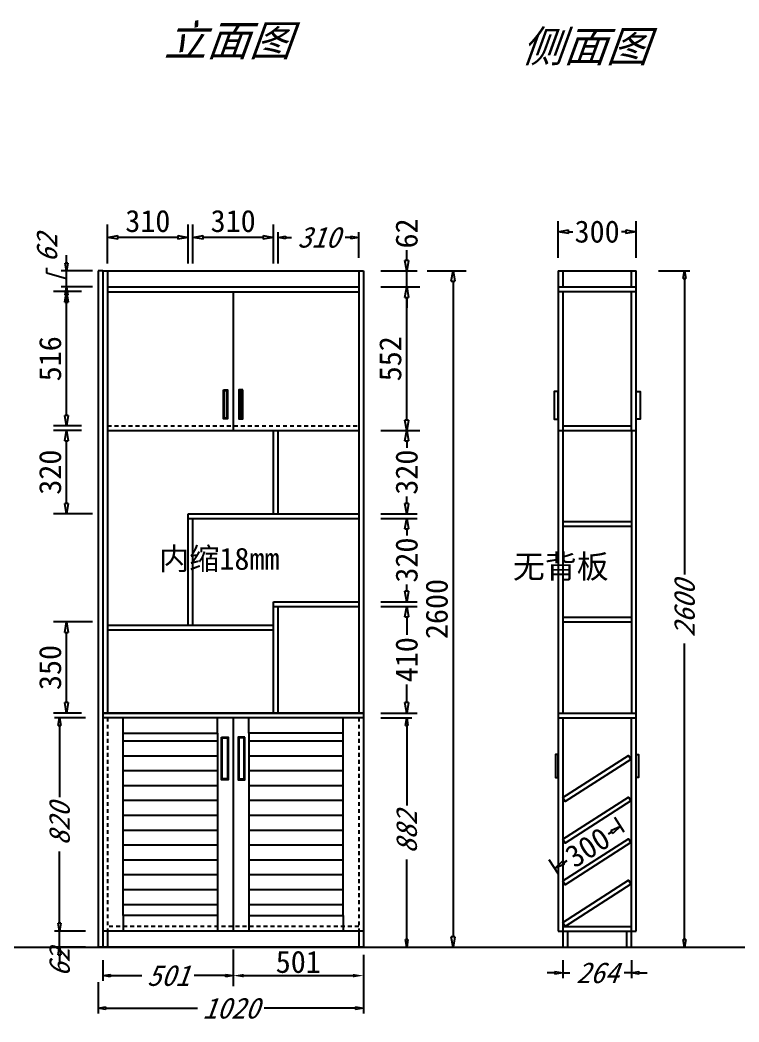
# Model space of a CAD drawing. Header units: millimetres. Extents: x 366509 to 398313, y -1245498 to -1202747.
# Drawn here: x 376097 to 378862, y -1225288 to -1221437 of the extents above; entities that cross this region are included whole.
import ezdxf

# ---------------------------------------------------------------- set-up
doc = ezdxf.new("R2010")
doc.units = ezdxf.units.MM
doc.header["$LTSCALE"] = 20
doc.linetypes.add('JIS_02_0.7', pattern=[1.35, 0.75, -0.6])
doc.layers.get('Defpoints').update_dxf_attribs({"color": 250})
doc.styles.get("Standard").update_dxf_attribs({"font": 'SimSun.ttf', "height": 85})
doc.styles.add('text', font='SimSun.ttf', dxfattribs={"height": 85})
doc.styles.add('汉字', font='SimSun.ttf', dxfattribs={"oblique": 20, "height": 80})
doc.dimstyles.new('200', dxfattribs={"dimtxt": 90, "dimasz": 40, "dimexe": 50, "dimexo": 100, "dimgap": 20, "dimtad": 1, "dimdec": 0, "dimtxsty": 'Standard', "dimblk": 'CLOSEDBLANK', "dimcen": 100, "dimdle": 50, "dimclrd": 256, "dimclre": 256, "dimclrt": 256, "dimadec": 0, "dimazin": 0, "dimtfac": 1, "dimtdec": 0, "dimtmove": 2, "dimatfit": 3, "dimldrblk": 'CLOSEDBLANK', "dimfxl": 100, "dimfxlon": 1, "dimlwd": 25, "dimlwe": 25, "dimarcsym": 0})
doc.dimstyles.new('ISO-25', dxfattribs={"dimtxt": 2.5, "dimasz": 2.5, "dimexe": 1.25, "dimexo": 0.625, "dimtad": 1, "dimtxsty": 'Standard', "dimcen": 2.5, "dimadec": 0, "dimazin": 0, "dimtfac": 1, "dimtmove": 0, "dimatfit": 3, "dimfxl": 1, "dimarcsym": 0})
doc.dimstyles.get("Standard").update_dxf_attribs({"dimtxt": 0.18, "dimasz": 0.18, "dimexe": 0.18, "dimexo": 0.0625, "dimgap": 0.09, "dimtad": 0, "dimtih": 1, "dimtoh": 1, "dimdec": 4, "dimzin": 0, "dimdsep": 46, "dimtxsty": 'Standard', "dimcen": 0.09, "dimadec": 0, "dimazin": 0, "dimtfac": 1, "dimtdec": 4, "dimtofl": 0, "dimtmove": 0, "dimatfit": 3, "dimfxl": 1, "dimtolj": 1, "dimtzin": 0, "dimarcsym": 0})
doc.dimstyles.new('周文晶', dxfattribs={"dimtxt": 70, "dimasz": 40, "dimexe": 40, "dimexo": 30, "dimgap": 10, "dimtad": 0, "dimdec": 0, "dimtxsty": 'Standard', "dimblk": 'CLOSEDBLANK', "dimcen": 200, "dimclrd": 256, "dimclre": 256, "dimadec": 0, "dimazin": 0, "dimtfac": 1, "dimtdec": 0, "dimtmove": 0, "dimatfit": 3, "dimldrblk": 'CLOSEDBLANK', "dimfxl": 100, "dimfxlon": 1, "dimarcsym": 0})

# ---------------------------------------------------------------- blocks, each defined once
blk = doc.blocks.new('_ClosedBlank')
at = {"color": 0, "linetype": 'ByBlock', "lineweight": -2}
for p, q in [((-1, 0.167), (0, 0)), ((-1, 0.167), (-1, -0.167)), ((0, 0), (-1, -0.167))]:
    blk.add_line(p, q, dxfattribs=at)
blk = doc.blocks.new('*D884')
at = {"lineweight": 25, "transparency": 16777216}
for p, q in [((376249.2, -1224908.8), (376249.2, -1224878.8)), ((376349.2, -1224938.8), (376229.2, -1224938.8)), ((376249.2, -1225000.8), (376249.2, -1224938.8)), ((376349.2, -1225000.8), (376229.2, -1225000.8)), ((376249.2, -1225030.8), (376249.2, -1225060.8))]:
    blk.add_line(p, q, dxfattribs=at)
at = {"layer": 'Defpoints', "color": 0, "transparency": 16777216}
for p in [(376249.2, -1224938.8), (376433.6, -1224938.8), (376415.6, -1225000.8)]:
    blk.add_point(p, dxfattribs=at)
at = {"lineweight": 25, "transparency": 16777216, "xscale": 30, "yscale": 30, "zscale": 30}
for p, rotation in [((376249.2, -1224938.8), 270), ((376249.2, -1225000.8), 90)]:
    blk.add_blockref('_ClosedBlank', p, dxfattribs=dict(at, rotation=rotation))
at = {"lineweight": -3, "transparency": 16777216, "insert": (376249.2, -1225060.8), "char_height": 80, "attachment_point": 5, "rotation": 90, "style": '汉字'}
blk.add_mtext('62', dxfattribs=at)
blk = doc.blocks.new('*D885')
at = {"lineweight": 25, "transparency": 16777216}
for p, q in [((376349.2, -1224118.8), (376229.2, -1224118.8)), ((376249.2, -1224148.8), (376249.2, -1224424.7)), ((376249.2, -1224908.8), (376249.2, -1224633)), ((376349.2, -1224938.8), (376229.2, -1224938.8))]:
    blk.add_line(p, q, dxfattribs=at)
at = {"layer": 'Defpoints', "color": 0, "transparency": 16777216}
for p in [(376249.2, -1224118.8), (376433.6, -1224118.8), (376433.6, -1224938.8)]:
    blk.add_point(p, dxfattribs=at)
at = {"lineweight": 25, "transparency": 16777216, "xscale": 30, "yscale": 30, "zscale": 30}
for p, rotation in [((376249.2, -1224118.8), 90), ((376249.2, -1224938.8), 270)]:
    blk.add_blockref('_ClosedBlank', p, dxfattribs=dict(at, rotation=rotation))
at = {"lineweight": -3, "transparency": 16777216, "insert": (376249.2, -1224528.8), "char_height": 80, "attachment_point": 5, "rotation": 90, "style": '汉字'}
blk.add_mtext('820', dxfattribs=at)
blk = doc.blocks.new('*D917')
at = {"lineweight": 25, "transparency": 16777216}
for p, q in [((377089.6, -1222372.3), (377089.6, -1222252.3)), ((377399.6, -1222350.9), (377399.6, -1222252.3)), ((377119.6, -1222272.3), (377141.3, -1222272.3)), ((377369.6, -1222272.3), (377347.9, -1222272.3))]:
    blk.add_line(p, q, dxfattribs=at)
at = {"layer": 'Defpoints', "color": 0, "transparency": 16777216}
for p in [(377399.6, -1222272.3), (377399.6, -1222400.9), (377089.6, -1223014.8)]:
    blk.add_point(p, dxfattribs=at)
at = {"lineweight": 25, "transparency": 16777216, "xscale": 30, "yscale": 30, "zscale": 30, "rotation": 180}
blk.add_blockref('_ClosedBlank', (377089.6, -1222272.3), dxfattribs=at)
at = {"lineweight": 25, "transparency": 16777216, "xscale": 30, "yscale": 30, "zscale": 30}
blk.add_blockref('_ClosedBlank', (377399.6, -1222272.3), dxfattribs=at)
at = {"lineweight": -3, "transparency": 16777216, "insert": (377244.6, -1222272.3), "char_height": 80, "attachment_point": 5, "style": '汉字'}
blk.add_mtext('310', dxfattribs=at)
blk = doc.blocks.new('*D886')
at = {"lineweight": 25, "transparency": 16777216}
for p, q in [((376397.6, -1225135.9), (376397.6, -1225255.9)), ((377417.6, -1225135.9), (377417.6, -1225255.9)), ((376427.6, -1225235.9), (376779, -1225235.9)), ((377387.6, -1225235.9), (377036.2, -1225235.9))]:
    blk.add_line(p, q, dxfattribs=at)
at = {"layer": 'Defpoints', "color": 0, "transparency": 16777216}
for p in [(376397.6, -1225000.8), (377417.6, -1225000.8), (377417.6, -1225235.9)]:
    blk.add_point(p, dxfattribs=at)
at = {"lineweight": 25, "transparency": 16777216, "xscale": 30, "yscale": 30, "zscale": 30, "rotation": 180}
blk.add_blockref('_ClosedBlank', (376397.6, -1225235.9), dxfattribs=at)
at = {"lineweight": 25, "transparency": 16777216, "xscale": 30, "yscale": 30, "zscale": 30}
blk.add_blockref('_ClosedBlank', (377417.6, -1225235.9), dxfattribs=at)
at = {"lineweight": -3, "transparency": 16777216, "insert": (376907.6, -1225235.9), "char_height": 80, "attachment_point": 5, "style": '汉字'}
blk.add_mtext('1020', dxfattribs=at)
blk = doc.blocks.new('*D918')
at = {"lineweight": 25, "transparency": 16777216}
for p, q in [((378184, -1225050.8), (378184, -1225119.8)), ((378448.4, -1225050.8), (378448.4, -1225119.8)), ((378154, -1225099.8), (378124, -1225099.8)), ((378184, -1225099.8), (378211.6, -1225099.8)), ((378448.4, -1225099.8), (378420.8, -1225099.8)), ((378478.4, -1225099.8), (378508.4, -1225099.8))]:
    blk.add_line(p, q, dxfattribs=at)
at = {"layer": 'Defpoints', "color": 0, "transparency": 16777216}
for p in [(378184, -1225000.8), (378448.4, -1225000.8), (378448.4, -1225099.8)]:
    blk.add_point(p, dxfattribs=at)
at = {"lineweight": 25, "transparency": 16777216, "xscale": 30, "yscale": 30, "zscale": 30}
blk.add_blockref('_ClosedBlank', (378184, -1225099.8), dxfattribs=at)
at = {"lineweight": 25, "transparency": 16777216, "xscale": 30, "yscale": 30, "zscale": 30, "rotation": 180}
blk.add_blockref('_ClosedBlank', (378448.4, -1225099.8), dxfattribs=at)
at = {"lineweight": -3, "transparency": 16777216, "insert": (378316.2, -1225099.8), "char_height": 80, "attachment_point": 5, "style": '汉字'}
blk.add_mtext('264', dxfattribs=at)
blk = doc.blocks.new('*D919')
at = {"lineweight": 25, "transparency": 16777216}
for p, q in [((378552.3, -1222400.8), (378672.3, -1222400.8)), ((378652.3, -1222430.8), (378652.3, -1223568.7)), ((378652.3, -1224970.8), (378652.3, -1223833)), ((378552.3, -1225000.8), (378672.3, -1225000.8))]:
    blk.add_line(p, q, dxfattribs=at)
at = {"layer": 'Defpoints', "color": 0, "transparency": 16777216}
for p in [(378466.4, -1222400.8), (378466.4, -1225000.8), (378652.3, -1225000.8)]:
    blk.add_point(p, dxfattribs=at)
at = {"lineweight": 25, "transparency": 16777216, "xscale": 30, "yscale": 30, "zscale": 30}
for p, rotation in [((378652.3, -1222400.8), 90), ((378652.3, -1225000.8), 270)]:
    blk.add_blockref('_ClosedBlank', p, dxfattribs=dict(at, rotation=rotation))
at = {"lineweight": -3, "transparency": 16777216, "insert": (378652.3, -1223700.8), "char_height": 80, "attachment_point": 5, "rotation": 90, "style": '汉字'}
blk.add_mtext('2600', dxfattribs=at)
blk = doc.blocks.new('*D887')
at = {"lineweight": 25, "transparency": 16777216}
for p, q in [((377483.9, -1224118.8), (377603.9, -1224118.8)), ((377583.9, -1224148.8), (377583.9, -1224456.3)), ((377583.9, -1224970.8), (377583.9, -1224663.3)), ((377483.9, -1225000.8), (377603.9, -1225000.8))]:
    blk.add_line(p, q, dxfattribs=at)
at = {"layer": 'Defpoints', "color": 0, "transparency": 16777216}
for p in [(377417.6, -1224118.8), (377399.6, -1225000.8), (377583.9, -1225000.8)]:
    blk.add_point(p, dxfattribs=at)
at = {"lineweight": 25, "transparency": 16777216, "xscale": 30, "yscale": 30, "zscale": 30}
for p, rotation in [((377583.9, -1224118.8), 90), ((377583.9, -1225000.8), 270)]:
    blk.add_blockref('_ClosedBlank', p, dxfattribs=dict(at, rotation=rotation))
at = {"lineweight": -3, "transparency": 16777216, "insert": (377583.9, -1224559.8), "char_height": 80, "attachment_point": 5, "rotation": 90, "style": '汉字'}
blk.add_mtext('882', dxfattribs=at)
blk = doc.blocks.new('*D920')
at = {"lineweight": 25, "transparency": 16777216}
for p, q in [((376275.8, -1222370.9), (376275.8, -1222340.9)), ((376200.8, -1222409.4), (376200.8, -1222389.4)), ((376275.8, -1222431.9), (376200.8, -1222409.4)), ((376375.8, -1222400.9), (376255.8, -1222400.9)), ((376275.8, -1222462.9), (376275.8, -1222400.9)), ((376275.8, -1222462.9), (376275.8, -1222400.9)), ((376375.8, -1222462.9), (376255.8, -1222462.9)), ((376275.8, -1222492.9), (376275.8, -1222522.9))]:
    blk.add_line(p, q, dxfattribs=at)
at = {"layer": 'Defpoints', "color": 0, "transparency": 16777216}
for p in [(376275.8, -1222400.9), (376433.6, -1222400.9), (376433.6, -1222462.9)]:
    blk.add_point(p, dxfattribs=at)
at = {"lineweight": 25, "transparency": 16777216, "xscale": 30, "yscale": 30, "zscale": 30}
for p, rotation in [((376275.8, -1222400.9), 270), ((376275.8, -1222462.9), 90)]:
    blk.add_blockref('_ClosedBlank', p, dxfattribs=dict(at, rotation=rotation))
at = {"lineweight": -3, "transparency": 16777216, "insert": (376200.8, -1222314.6), "char_height": 80, "attachment_point": 5, "rotation": 90, "style": '汉字'}
blk.add_mtext('62', dxfattribs=at)
blk = doc.blocks.new('*D888')
at = {"lineweight": 25, "transparency": 16777216}
for p, q in [((376916.6, -1225010.4), (376916.6, -1225130.4)), ((376415.6, -1225050.8), (376415.6, -1225130.4)), ((376445.6, -1225110.4), (376565.7, -1225110.4)), ((376886.6, -1225110.4), (376766.5, -1225110.4))]:
    blk.add_line(p, q, dxfattribs=at)
at = {"layer": 'Defpoints', "color": 0, "transparency": 16777216}
for p in [(376916.6, -1224938.8), (376415.6, -1225000.8), (376415.6, -1225110.4)]:
    blk.add_point(p, dxfattribs=at)
at = {"lineweight": 25, "transparency": 16777216, "xscale": 30, "yscale": 30, "zscale": 30, "rotation": 180}
blk.add_blockref('_ClosedBlank', (376415.6, -1225110.4), dxfattribs=at)
at = {"lineweight": 25, "transparency": 16777216, "xscale": 30, "yscale": 30, "zscale": 30}
blk.add_blockref('_ClosedBlank', (376916.6, -1225110.4), dxfattribs=at)
at = {"lineweight": -3, "transparency": 16777216, "insert": (376666.1, -1225110.4), "char_height": 80, "attachment_point": 5, "style": '汉字'}
blk.add_mtext('501', dxfattribs=at)
blk = doc.blocks.new('*D889')
at = {"lineweight": 25, "transparency": 16777216}
for p, q in [((377662.2, -1222400.9), (377812.2, -1222400.9)), ((377762.2, -1222440.9), (377762.2, -1224960.8)), ((377662.2, -1225000.8), (377812.2, -1225000.8))]:
    blk.add_line(p, q, dxfattribs=at)
at = {"layer": 'Defpoints', "color": 0, "transparency": 16777216}
for p in [(377255.6, -1222400.9), (377255.6, -1225000.8), (377762.2, -1225000.8)]:
    blk.add_point(p, dxfattribs=at)
at = {"lineweight": 25, "transparency": 16777216, "xscale": 40, "yscale": 40, "zscale": 40}
for p, rotation in [((377762.2, -1222400.9), 90), ((377762.2, -1225000.8), 270)]:
    blk.add_blockref('_ClosedBlank', p, dxfattribs=dict(at, rotation=rotation))
at = {"lineweight": -3, "transparency": 16777216, "insert": (377699.7, -1223700.9), "char_height": 85, "attachment_point": 5, "rotation": 90}
blk.add_mtext('2600', dxfattribs=at)
blk = doc.blocks.new('*D921')
at = {"lineweight": 25, "transparency": 16777216}
for p, q in [((376761.6, -1222372.3), (376761.6, -1222222.3)), ((377071.6, -1222372.3), (377071.6, -1222222.3)), ((377031.6, -1222272.3), (376801.6, -1222272.3))]:
    blk.add_line(p, q, dxfattribs=at)
at = {"layer": 'Defpoints', "color": 0, "transparency": 16777216}
for p in [(376761.6, -1222272.3), (377071.6, -1223014.8), (376761.6, -1223352.8)]:
    blk.add_point(p, dxfattribs=at)
at = {"lineweight": 25, "transparency": 16777216, "xscale": 40, "yscale": 40, "zscale": 40, "rotation": 180}
blk.add_blockref('_ClosedBlank', (376761.6, -1222272.3), dxfattribs=at)
at = {"lineweight": 25, "transparency": 16777216, "xscale": 40, "yscale": 40, "zscale": 40}
blk.add_blockref('_ClosedBlank', (377071.6, -1222272.3), dxfattribs=at)
at = {"lineweight": -3, "transparency": 16777216, "insert": (376916.6, -1222209.8), "char_height": 85, "attachment_point": 5}
blk.add_mtext('310', dxfattribs=at)
blk = doc.blocks.new('*D922')
at = {"lineweight": 25, "transparency": 16777216}
for p, q in [((376433.6, -1222372.3), (376433.6, -1222222.3)), ((376743.6, -1222372.3), (376743.6, -1222222.3)), ((376703.6, -1222272.3), (376473.6, -1222272.3))]:
    blk.add_line(p, q, dxfattribs=at)
at = {"layer": 'Defpoints', "color": 0, "transparency": 16777216}
for p in [(376433.6, -1222272.3), (376743.6, -1223364.8), (376433.6, -1223548.8)]:
    blk.add_point(p, dxfattribs=at)
at = {"lineweight": 25, "transparency": 16777216, "xscale": 40, "yscale": 40, "zscale": 40, "rotation": 180}
blk.add_blockref('_ClosedBlank', (376433.6, -1222272.3), dxfattribs=at)
at = {"lineweight": 25, "transparency": 16777216, "xscale": 40, "yscale": 40, "zscale": 40}
blk.add_blockref('_ClosedBlank', (376743.6, -1222272.3), dxfattribs=at)
at = {"lineweight": -3, "transparency": 16777216, "insert": (376588.6, -1222209.8), "char_height": 85, "attachment_point": 5}
blk.add_mtext('310', dxfattribs=at)
blk = doc.blocks.new('*D890')
at = {"lineweight": 25, "transparency": 16777216}
for p, q in [((376375.8, -1223750.8), (376225.8, -1223750.8)), ((376275.8, -1224060.8), (376275.8, -1223790.8)), ((376333.6, -1224100.8), (376225.8, -1224100.8))]:
    blk.add_line(p, q, dxfattribs=at)
at = {"layer": 'Defpoints', "color": 0, "transparency": 16777216}
for p in [(376275.8, -1223750.8), (376743.6, -1223750.8), (376433.6, -1224100.8)]:
    blk.add_point(p, dxfattribs=at)
at = {"lineweight": 25, "transparency": 16777216, "xscale": 40, "yscale": 40, "zscale": 40}
for p, rotation in [((376275.8, -1223750.8), 90), ((376275.8, -1224100.8), 270)]:
    blk.add_blockref('_ClosedBlank', p, dxfattribs=dict(at, rotation=rotation))
at = {"lineweight": -3, "transparency": 16777216, "insert": (376213.3, -1223925.8), "char_height": 85, "attachment_point": 5, "rotation": 90}
blk.add_mtext('350', dxfattribs=at)
blk = doc.blocks.new('*D923')
at = {"lineweight": 25, "transparency": 16777216}
for p, q in [((376065.8, -1223352.8), (375915.8, -1223352.8)), ((375965.8, -1223722.8), (375965.8, -1223392.8)), ((376065.8, -1223762.8), (375915.8, -1223762.8))]:
    blk.add_line(p, q, dxfattribs=at)
at = {"layer": 'Defpoints', "color": 0, "transparency": 16777216}
for p in [(375965.8, -1223352.8), (376433.6, -1223352.8), (376433.6, -1223762.8)]:
    blk.add_point(p, dxfattribs=at)
at = {"lineweight": 25, "transparency": 16777216, "xscale": 40, "yscale": 40, "zscale": 40}
for p, rotation in [((375965.8, -1223352.8), 90), ((375965.8, -1223762.8), 270)]:
    blk.add_blockref('_ClosedBlank', p, dxfattribs=dict(at, rotation=rotation))
at = {"lineweight": -3, "transparency": 16777216, "insert": (375903.3, -1223557.8), "char_height": 85, "attachment_point": 5, "rotation": 90}
blk.add_mtext('410', dxfattribs=at)
blk = doc.blocks.new('*D924')
at = {"lineweight": 25, "transparency": 16777216}
for p, q in [((376333.6, -1223014.8), (376225.8, -1223014.8)), ((376275.8, -1223294.8), (376275.8, -1223054.8)), ((376375.8, -1223334.8), (376225.8, -1223334.8))]:
    blk.add_line(p, q, dxfattribs=at)
at = {"layer": 'Defpoints', "color": 0, "transparency": 16777216}
for p in [(376275.8, -1223014.8), (376433.6, -1223014.8), (376743.6, -1223334.8)]:
    blk.add_point(p, dxfattribs=at)
at = {"lineweight": 25, "transparency": 16777216, "xscale": 40, "yscale": 40, "zscale": 40}
for p, rotation in [((376275.8, -1223014.8), 90), ((376275.8, -1223334.8), 270)]:
    blk.add_blockref('_ClosedBlank', p, dxfattribs=dict(at, rotation=rotation))
at = {"lineweight": -3, "transparency": 16777216, "insert": (376213.3, -1223174.8), "char_height": 85, "attachment_point": 5, "rotation": 90}
blk.add_mtext('320', dxfattribs=at)
blk = doc.blocks.new('*D925')
at = {"lineweight": 25, "transparency": 16777216}
for p, q in [((376333.6, -1222480.9), (376225.8, -1222480.9)), ((376275.8, -1222956.8), (376275.8, -1222520.9)), ((376333.6, -1222996.8), (376225.8, -1222996.8))]:
    blk.add_line(p, q, dxfattribs=at)
at = {"layer": 'Defpoints', "color": 0, "transparency": 16777216}
for p in [(376275.8, -1222480.9), (376433.6, -1222480.9), (376433.6, -1222996.8)]:
    blk.add_point(p, dxfattribs=at)
at = {"lineweight": 25, "transparency": 16777216, "xscale": 40, "yscale": 40, "zscale": 40}
for p, rotation in [((376275.8, -1222480.9), 90), ((376275.8, -1222996.8), 270)]:
    blk.add_blockref('_ClosedBlank', p, dxfattribs=dict(at, rotation=rotation))
at = {"lineweight": -3, "transparency": 16777216, "insert": (376213.3, -1222738.9), "char_height": 85, "attachment_point": 5, "rotation": 90}
blk.add_mtext('516', dxfattribs=at)
blk = doc.blocks.new('*D891')
at = {"lineweight": 25, "transparency": 16777216}
for p, q in [((377499.6, -1222462.9), (377633.9, -1222462.9)), ((377583.9, -1222974.8), (377583.9, -1222502.9)), ((377499.6, -1223014.8), (377633.9, -1223014.8))]:
    blk.add_line(p, q, dxfattribs=at)
at = {"layer": 'Defpoints', "color": 0, "transparency": 16777216}
for p in [(377399.6, -1222462.9), (377583.9, -1222462.9), (377399.6, -1223014.8)]:
    blk.add_point(p, dxfattribs=at)
at = {"lineweight": 25, "transparency": 16777216, "xscale": 40, "yscale": 40, "zscale": 40}
for p, rotation in [((377583.9, -1222462.9), 90), ((377583.9, -1223014.8), 270)]:
    blk.add_blockref('_ClosedBlank', p, dxfattribs=dict(at, rotation=rotation))
at = {"lineweight": -3, "transparency": 16777216, "insert": (377521.4, -1222738.9), "char_height": 85, "attachment_point": 5, "rotation": 90}
blk.add_mtext('552', dxfattribs=at)
blk = doc.blocks.new('*D892')
at = {"color": 0, "lineweight": -2, "transparency": 16777216}
for p, q in [((376916.6, -1225010.4), (376916.6, -1225150.4)), ((377417.6, -1225030.8), (377417.6, -1225150.4)), ((376956.6, -1225110.4), (377377.6, -1225110.4))]:
    blk.add_line(p, q, dxfattribs=at)
at = {"color": 0, "transparency": 16777216}
for points in [[(376956.6, -1225103.7), (376956.6, -1225117), (376916.6, -1225110.4)], [(377377.6, -1225103.7), (377377.6, -1225117), (377417.6, -1225110.4)]]:
    blk.add_solid(points, dxfattribs=at)
at = {"layer": 'Defpoints', "color": 0, "transparency": 16777216}
for p in [(376916.6, -1224938.8), (377417.6, -1225000.8), (377417.6, -1225110.4)]:
    blk.add_point(p, dxfattribs=at)
at = {"color": 0, "lineweight": -3, "transparency": 16777216, "insert": (377167.1, -1225057.9), "char_height": 85, "attachment_point": 5}
blk.add_mtext('501', dxfattribs=at)
blk = doc.blocks.new('*D893')
at = {"lineweight": -2, "transparency": 16777216}
for p, q in [((378166, -1222350.4), (378166, -1222210.4)), ((378466.4, -1222350.4), (378466.4, -1222210.4)), ((378206, -1222250.4), (378222.2, -1222250.4)), ((378426.4, -1222250.4), (378410.3, -1222250.4))]:
    blk.add_line(p, q, dxfattribs=at)
at = {"layer": 'Defpoints', "color": 0, "transparency": 16777216}
for p in [(378466.4, -1222250.4), (378166, -1222400.8), (378466.4, -1222400.8)]:
    blk.add_point(p, dxfattribs=at)
at = {"lineweight": -2, "transparency": 16777216, "xscale": 40, "yscale": 40, "zscale": 40, "rotation": 180}
blk.add_blockref('_ClosedBlank', (378166, -1222250.4), dxfattribs=at)
at = {"lineweight": -2, "transparency": 16777216, "xscale": 40, "yscale": 40, "zscale": 40}
blk.add_blockref('_ClosedBlank', (378466.4, -1222250.4), dxfattribs=at)
at = {"color": 0, "transparency": 16777216, "insert": (378316.2, -1222250.4), "char_height": 85, "attachment_point": 5}
blk.add_mtext('300', dxfattribs=at)
blk = doc.blocks.new('*D894')
at = {"lineweight": -2, "transparency": 16777216}
for p, q in [((377583.9, -1222360.9), (377583.9, -1222320.9)), ((377483.9, -1222400.9), (377623.9, -1222400.9)), ((377583.9, -1222462.9), (377583.9, -1222400.9)), ((377483.9, -1222462.9), (377623.9, -1222462.9)), ((377583.9, -1222502.9), (377583.9, -1222542.9))]:
    blk.add_line(p, q, dxfattribs=at)
at = {"layer": 'Defpoints', "color": 0, "transparency": 16777216}
for p in [(377399.6, -1222400.9), (377583.9, -1222400.9), (377399.6, -1222462.9)]:
    blk.add_point(p, dxfattribs=at)
at = {"lineweight": -2, "transparency": 16777216, "xscale": 40, "yscale": 40, "zscale": 40}
for p, rotation in [((377583.9, -1222400.9), 270), ((377583.9, -1222462.9), 90)]:
    blk.add_blockref('_ClosedBlank', p, dxfattribs=dict(at, rotation=rotation))
at = {"color": 0, "transparency": 16777216, "insert": (377583.9, -1222257.1), "char_height": 85, "attachment_point": 5, "rotation": 90}
blk.add_mtext('62', dxfattribs=at)
blk = doc.blocks.new('*D895')
at = {"lineweight": -2, "transparency": 16777216}
for p, q in [((377483.9, -1223690.8), (377623.9, -1223690.8)), ((377583.9, -1223730.8), (377583.9, -1223800.3)), ((377583.9, -1224060.8), (377583.9, -1223991.3)), ((377483.9, -1224100.8), (377623.9, -1224100.8))]:
    blk.add_line(p, q, dxfattribs=at)
at = {"layer": 'Defpoints', "color": 0, "transparency": 16777216}
for p in [(377399.6, -1223690.8), (377399.6, -1224100.8), (377583.9, -1224100.8)]:
    blk.add_point(p, dxfattribs=at)
at = {"lineweight": -2, "transparency": 16777216, "xscale": 40, "yscale": 40, "zscale": 40}
for p, rotation in [((377583.9, -1223690.8), 90), ((377583.9, -1224100.8), 270)]:
    blk.add_blockref('_ClosedBlank', p, dxfattribs=dict(at, rotation=rotation))
at = {"color": 0, "transparency": 16777216, "insert": (377583.9, -1223895.8), "char_height": 85, "attachment_point": 5, "rotation": 90}
blk.add_mtext('410', dxfattribs=at)
blk = doc.blocks.new('*D896')
at = {"lineweight": -2, "transparency": 16777216}
for p, q in [((378420.4, -1224558.5), (378384.6, -1224502.6)), ((378372.5, -1224557.9), (378359.1, -1224566.5)), ((378167.8, -1224720.4), (378132, -1224664.5)), ((378187.3, -1224676.6), (378200.7, -1224668))]:
    blk.add_line(p, q, dxfattribs=at)
at = {"layer": 'Defpoints', "color": 0, "transparency": 16777216}
for p in [(378406.2, -1224536.3), (378436.6, -1224583.8), (378184, -1224745.7)]:
    blk.add_point(p, dxfattribs=at)
at = {"lineweight": -2, "transparency": 16777216, "xscale": 40, "yscale": 40, "zscale": 40}
for p, rotation in [((378406.2, -1224536.3), 32.65196531528703), ((378153.6, -1224698.1), 212.651965315287)]:
    blk.add_blockref('_ClosedBlank', p, dxfattribs=dict(at, rotation=rotation))
at = {"color": 0, "transparency": 16777216, "insert": (378279.9, -1224617.2), "char_height": 85, "attachment_point": 5, "rotation": 32.652}
blk.add_mtext('300', dxfattribs=at)
blk = doc.blocks.new('*D953')
at = {"lineweight": -2, "transparency": 16777216}
for p, q in [((377483.9, -1223352.8), (377623.9, -1223352.8)), ((377583.9, -1223392.8), (377583.9, -1223418.8)), ((377583.9, -1223632.8), (377583.9, -1223606.9)), ((377483.9, -1223672.8), (377623.9, -1223672.8))]:
    blk.add_line(p, q, dxfattribs=at)
at = {"layer": 'Defpoints', "color": 0, "transparency": 16777216}
for p in [(377399.6, -1223352.8), (377583.9, -1223352.8), (377399.6, -1223672.8)]:
    blk.add_point(p, dxfattribs=at)
at = {"lineweight": -2, "transparency": 16777216, "xscale": 40, "yscale": 40, "zscale": 40}
for p, rotation in [((377583.9, -1223352.8), 90), ((377583.9, -1223672.8), 270)]:
    blk.add_blockref('_ClosedBlank', p, dxfattribs=dict(at, rotation=rotation))
at = {"color": 0, "transparency": 16777216, "insert": (377583.9, -1223512.8), "char_height": 85, "attachment_point": 5, "rotation": 90}
blk.add_mtext('320', dxfattribs=at)
blk = doc.blocks.new('*D954')
at = {"lineweight": -2, "transparency": 16777216}
for p, q in [((377483.9, -1223014.8), (377623.9, -1223014.8)), ((377583.9, -1223054.8), (377583.9, -1223080.8)), ((377583.9, -1223294.8), (377583.9, -1223268.9)), ((377483.9, -1223334.8), (377623.9, -1223334.8))]:
    blk.add_line(p, q, dxfattribs=at)
at = {"layer": 'Defpoints', "color": 0, "transparency": 16777216}
for p in [(377399.6, -1223014.8), (377583.9, -1223014.8), (377399.6, -1223334.8)]:
    blk.add_point(p, dxfattribs=at)
at = {"lineweight": -2, "transparency": 16777216, "xscale": 40, "yscale": 40, "zscale": 40}
for p, rotation in [((377583.9, -1223014.8), 90), ((377583.9, -1223334.8), 270)]:
    blk.add_blockref('_ClosedBlank', p, dxfattribs=dict(at, rotation=rotation))
at = {"color": 0, "transparency": 16777216, "insert": (377583.9, -1223174.8), "char_height": 85, "attachment_point": 5, "rotation": 90}
blk.add_mtext('320', dxfattribs=at)

msp = doc.modelspace()

# ---------------------------------------------------------------- hatches: boundary and pattern name
at = {"lineweight": -3}
h = msp.add_hatch(dxfattribs=at)
h.set_pattern_fill('LINE', color=250, scale=18, style=0)
h.set_pattern_definition([(0, (255496.86, -1216949.606), (0, 57.15), [])])
h.paths.add_polyline_path([(377339.586, -1224178.809), (376976.586, -1224178.809), (376976.586, -1224878.809), (377339.586, -1224878.809)])
h.paths.add_polyline_path([(376493.586, -1224178.809), (376493.586, -1224878.809), (376856.586, -1224878.809), (376856.586, -1224178.809)])

# ---------------------------------------------------------------- linework, layer by layer
for p, q in [((376397.586, -1222400.944), (376397.586, -1225000.809)), ((376415.586, -1222400.944), (376415.586, -1225000.809)), ((376415.586, -1222400.944), (377417.586, -1222400.944)), ((376433.586, -1222400.944), (376433.586, -1224100.809)), ((377143.697, -1222400.944), (377417.586, -1222400.944)), ((377399.586, -1222400.944), (377399.586, -1224100.809)), ((377417.586, -1222400.944), (377417.586, -1225000.809)), ((378166.027, -1222400.809), (378466.414, -1222400.809)), ((378166.027, -1222400.809), (378166.027, -1224938.809)), ((378184.027, -1222400.809), (378184.027, -1222462.809)), ((378184.027, -1222400.809), (378184.027, -1222462.809)), ((378448.414, -1222462.809), (378448.414, -1222400.809)), ((378448.414, -1222462.809), (378448.414, -1222400.809)), ((378466.414, -1224938.809), (378466.414, -1222400.809)), ((376433.586, -1222462.944), (377399.586, -1222462.944)), ((376433.586, -1222480.944), (377399.586, -1222480.944)), ((378166.027, -1222462.809), (378466.414, -1222462.809)), ((378166.027, -1222480.809), (378466.414, -1222480.809)), ((378184.027, -1222480.809), (378184.027, -1223014.809)), ((378448.414, -1223014.809), (378448.414, -1222480.809)), ((378184.027, -1222996.809), (378448.414, -1222996.809)), ((376433.586, -1223014.809), (377399.586, -1223014.809)), ((377071.586, -1223334.809), (377071.586, -1223014.809)), ((377089.586, -1223334.809), (377089.586, -1223014.809)), ((378166.027, -1223014.809), (378466.414, -1223014.809)), ((376743.586, -1223762.809), (376743.586, -1223334.809)), ((376743.586, -1223334.809), (377399.586, -1223334.809)), ((376743.586, -1223352.809), (377399.586, -1223352.809)), ((376761.586, -1223762.809), (376761.586, -1223352.809)), ((378184.027, -1223364.809), (378448.414, -1223364.809)), ((378184.027, -1223382.809), (378448.414, -1223382.809)), ((377071.586, -1224100.809), (377071.586, -1223672.809)), ((377071.586, -1223672.809), (377399.586, -1223672.809)), ((377071.586, -1223690.809), (377399.586, -1223690.809)), ((377089.586, -1224100.809), (377089.586, -1223690.809)), ((376433.586, -1223762.809), (377071.586, -1223762.809)), ((378184.027, -1223732.809), (378448.414, -1223732.809)), ((378184.027, -1223750.809), (378448.414, -1223750.809)), ((376433.586, -1223780.809), (377071.586, -1223780.809)), ((377417.586, -1224100.809), (376415.586, -1224100.809)), ((376415.586, -1224100.809), (377417.586, -1224100.809)), ((378166.027, -1224100.809), (378466.414, -1224100.809)), ((377417.586, -1224118.809), (376415.586, -1224118.809)), ((376493.586, -1224178.809), (376493.586, -1224118.809)), ((376856.586, -1224178.809), (376856.586, -1224118.809)), ((376916.586, -1224118.809), (376916.586, -1224938.809)), ((376976.586, -1224178.809), (376976.586, -1224118.809)), ((377339.586, -1224178.809), (377339.586, -1224118.809)), ((378166.027, -1224118.809), (378466.414, -1224118.809)), ((378184.027, -1224118.809), (378184.027, -1225000.809)), ((378448.414, -1225000.809), (378448.414, -1224118.809)), ((376493.586, -1224878.809), (376493.586, -1224938.809)), ((376856.586, -1224878.809), (376856.586, -1224938.809)), ((376976.586, -1224878.809), (376976.586, -1224938.809)), ((377339.586, -1224878.809), (377339.586, -1224938.809)), ((378184.027, -1224920.809), (378448.414, -1224920.809)), ((377417.586, -1224938.809), (376415.586, -1224938.809)), ((377399.586, -1224938.809), (377399.586, -1225000.809)), ((378166.027, -1224938.809), (378466.414, -1224938.809)), ((378202.027, -1224938.809), (378202.027, -1225000.809)), ((378430.414, -1225000.809), (378430.414, -1224938.809)), ((377417.586, -1225000.809), (376415.586, -1225000.809)), ((378184.027, -1225000.809), (378448.414, -1225000.809))]:
    msp.add_line(p, q, dxfattribs=at)
for p, q in [((376415.586, -1222400.944), (376397.586, -1222400.944)), ((376916.586, -1222480.944), (376916.586, -1223014.809)), ((378184.027, -1223014.809), (378184.027, -1224100.809)), ((378448.414, -1223014.809), (378448.414, -1224100.809)), ((376433.586, -1224938.809), (376433.586, -1225000.809)), ((366509.141, -1225000.809), (398312.891, -1225000.809)), ((376415.586, -1225000.809), (376397.586, -1225000.809))]:
    msp.add_line(p, q)
at = {"color": 250, "linetype": 'JIS_02_0.7', "lineweight": -3}
for p, q in [((376433.586, -1222996.809), (377399.586, -1222996.809)), ((376433.586, -1224118.809), (376433.586, -1224938.809)), ((377399.586, -1224118.809), (377399.586, -1224938.809)), ((377399.586, -1224920.809), (376433.586, -1224920.809))]:
    msp.add_line(p, q, dxfattribs=at)
for points in [[(376879.773, -1222857.781), (376894.953, -1222857.781), (376894.953, -1222970.344), (376879.773, -1222970.344)], [(376882.773, -1222860.781), (376891.953, -1222860.781), (376891.953, -1222967.344), (376882.773, -1222967.344)], [(376953.398, -1222857.781), (376938.219, -1222857.781), (376938.219, -1222970.344), (376953.398, -1222970.344)], [(376950.398, -1222860.781), (376941.219, -1222860.781), (376941.219, -1222967.344), (376950.398, -1222967.344)], [(378166.027, -1222864.766), (378151.289, -1222864.766), (378151.289, -1222970.586), (378166.027, -1222970.586)], [(378466.414, -1222864.766), (378481.151, -1222864.766), (378481.151, -1222970.586), (378466.414, -1222970.586)], [(378166.027, -1224260.441), (378156.697, -1224260.441), (378156.697, -1224348.019), (378166.027, -1224348.019)], [(378466.414, -1224260.441), (378475.743, -1224260.441), (378475.743, -1224348.019), (378466.414, -1224348.019)]]:
    msp.add_lwpolyline(points, close=True)
at = {"lineweight": -3}
for points in [[(376493.586, -1224178.809), (376856.586, -1224178.809), (376856.586, -1224878.809), (376493.586, -1224878.809)], [(377339.586, -1224178.809), (376976.586, -1224178.809), (376976.586, -1224878.809), (377339.586, -1224878.809)], [(376871.29, -1224193.63), (376897.858, -1224193.63), (376897.858, -1224357.142), (376871.29, -1224357.142)], [(376874.29, -1224196.63), (376894.858, -1224196.63), (376894.858, -1224354.142), (376874.29, -1224354.142)], [(376961.882, -1224193.63), (376935.314, -1224193.63), (376935.314, -1224357.142), (376961.882, -1224357.142)], [(376958.882, -1224196.63), (376938.314, -1224196.63), (376938.314, -1224354.142), (376958.882, -1224354.142)]]:
    msp.add_lwpolyline(points, close=True, dxfattribs=at)
for points in [[(378184.027, -1224425.654), (378436.616, -1224263.794), (378446.327, -1224278.949), (378193.738, -1224440.809), (378184.027, -1224425.654)], [(378184.027, -1224585.654), (378436.616, -1224423.794), (378446.327, -1224438.949), (378193.738, -1224600.809), (378184.027, -1224585.654)], [(378184.027, -1224745.654), (378436.616, -1224583.794), (378446.327, -1224598.949), (378193.738, -1224760.809), (378184.027, -1224745.654)], [(378184.027, -1224905.654), (378436.616, -1224743.794), (378446.327, -1224758.949), (378193.738, -1224920.809), (378184.027, -1224905.654)]]:
    msp.add_lwpolyline(points)

# ---------------------------------------------------------------- texts
at = {"color": 0, "char_height": 120, "width": 1293.93172, "attachment_point": 1, "style": '汉字'}
for s, insert in [('立面图', (376650.119, -1221455.165)), ('侧面图', (378023.26, -1221477.79))]:
    msp.add_mtext(s, dxfattribs=dict(at, insert=insert))
at = {"insert": (376631.758, -1223464.961), "char_height": 85, "width": 635.82031, "attachment_point": 1, "style": 'text'}
msp.add_mtext('内缩18mm', dxfattribs=at)
at = {"lineweight": -3, "insert": (377992.289, -1223492.432), "char_height": 90, "width": 545.64139, "attachment_point": 1}
msp.add_mtext('无背板', dxfattribs=at)

# ---------------------------------------------------------------- dimensions: what is measured, and where the dimension line sits
at = {"lineweight": -3}
for base, p1, p2, picture, middle in [((376433.586, -1222272.273), (376743.586, -1223364.809), (376433.586, -1223548.809), '*D922', (376588.586, -1222209.773)), ((376761.586, -1222272.273), (377071.586, -1223014.809), (376761.586, -1223352.809), '*D921', (376916.586, -1222209.773))]:
    dim = msp.add_linear_dim(base=base, p1=p1, p2=p2, dimstyle='200', dxfattribs=at)
    dim.commit()
    dim.dimension.update_dxf_attribs({"geometry": picture, "text_midpoint": middle})
for base, p1, p2, dimstyle, override, picture, middle in [((377399.586, -1222272.273), (377089.586, -1223014.809), (377399.586, -1222400.944), 'Standard', {"dimtxt": 80, "dimasz": 30, "dimexe": 20, "dimexo": 50, "dimgap": 10, "dimtih": 0, "dimtoh": 0, "dimdec": 0, "dimzin": 8, "dimtxsty": '汉字', "dimblk": 'ClosedBlank', "dimcen": 2.5, "dimclrd": 256, "dimclre": 256, "dimclrt": 256, "dimtdec": 0, "dimtofl": 1, "dimtmove": 1, "dimldrblk": 'ClosedBlank', "dimfxl": 100, "dimfxlon": 1, "dimtolj": 0, "dimtzin": 8, "dimlwd": 25, "dimlwe": 25, "dimarcsym": 1}, '*D917', (377244.586, -1222272.273)), ((377417.586, -1225110.353), (376916.586, -1224938.809), (377417.586, -1225000.809), 'ISO-25', {"dimtxt": 70, "dimasz": 40, "dimexe": 40, "dimexo": 30, "dimgap": 10, "dimfxl": 100, "dimfxlon": 1}, '*D892', (377167.086, -1225057.853)), ((377417.586, -1225235.912), (376397.586, -1225000.809), (377417.586, -1225000.809), 'Standard', {"dimtxt": 80, "dimasz": 30, "dimexe": 20, "dimexo": 50, "dimgap": 10, "dimtih": 0, "dimtoh": 0, "dimdec": 0, "dimzin": 8, "dimtxsty": '汉字', "dimblk": 'ClosedBlank', "dimcen": 2.5, "dimclrd": 256, "dimclre": 256, "dimclrt": 256, "dimtdec": 0, "dimtofl": 1, "dimtmove": 1, "dimldrblk": 'ClosedBlank', "dimfxl": 100, "dimfxlon": 1, "dimtolj": 0, "dimtzin": 8, "dimlwd": 25, "dimlwe": 25, "dimarcsym": 1}, '*D886', (376907.586, -1225235.912)), ((378448.414, -1225099.839), (378184.027, -1225000.809), (378448.414, -1225000.809), 'Standard', {"dimtxt": 80, "dimasz": 30, "dimexe": 20, "dimexo": 50, "dimgap": 10, "dimtih": 0, "dimtoh": 0, "dimdec": 0, "dimzin": 8, "dimtxsty": '汉字', "dimblk": 'ClosedBlank', "dimcen": 2.5, "dimclrd": 256, "dimclre": 256, "dimclrt": 256, "dimtdec": 0, "dimtofl": 1, "dimtmove": 1, "dimldrblk": 'ClosedBlank', "dimfxl": 100, "dimfxlon": 1, "dimtolj": 0, "dimtzin": 8, "dimlwd": 25, "dimlwe": 25, "dimarcsym": 1}, '*D918', (378316.22, -1225099.839))]:
    dim = msp.add_linear_dim(base=base, p1=p1, p2=p2, dimstyle=dimstyle, override=override, dxfattribs=at)
    dim.commit()
    dim.dimension.update_dxf_attribs({"geometry": picture, "text_midpoint": middle})
for base, p1, p2, picture, middle in [((377583.949, -1222400.944), (377399.586, -1222462.944), (377399.586, -1222400.944), '*D894', (377583.949, -1222257.111)), ((377583.949, -1223014.809), (377399.586, -1223334.809), (377399.586, -1223014.809), '*D954', (377583.949, -1223174.809)), ((377583.949, -1223352.809), (377399.586, -1223672.809), (377399.586, -1223352.809), '*D953', (377583.949, -1223512.809)), ((377583.949, -1224100.809), (377399.586, -1223690.809), (377399.586, -1224100.809), '*D895', (377583.949, -1223895.809))]:
    dim = msp.add_linear_dim(base=base, p1=p1, p2=p2, angle=90, dimstyle='周文晶')
    dim.commit()
    dim.dimension.update_dxf_attribs({"geometry": picture, "text_midpoint": middle})
dim = msp.add_linear_dim(base=(378466.414, -1222250.43), p1=(378166.027, -1222400.809), p2=(378466.414, -1222400.809), dimstyle='周文晶')
dim.commit()
dim.dimension.update_dxf_attribs({"geometry": '*D893', "text_midpoint": (378316.22, -1222250.43)})
for base, p1, p2, angle, picture, middle in [((376275.784, -1222400.944), (376433.586, -1222462.944), (376433.586, -1222400.944), 90, '*D920', (376200.784, -1222379.444)), ((378652.311, -1225000.809), (378466.414, -1222400.809), (378466.414, -1225000.809), 90, '*D919', (378652.311, -1223700.809)), ((376249.223, -1224118.809), (376433.586, -1224938.809), (376433.586, -1224118.809), 270, '*D885', (376249.223, -1224528.809)), ((377583.949, -1225000.809), (377417.586, -1224118.809), (377399.586, -1225000.809), 90, '*D887', (377583.949, -1224559.809)), ((376415.586, -1225110.353), (376916.586, -1224938.809), (376415.586, -1225000.809), 180, '*D888', (376666.086, -1225110.353))]:
    dim = msp.add_linear_dim(base=base, p1=p1, p2=p2, angle=angle, dimstyle='Standard', override={"dimtxt": 80, "dimasz": 30, "dimexe": 20, "dimexo": 50, "dimgap": 10, "dimtih": 0, "dimtoh": 0, "dimdec": 0, "dimzin": 8, "dimtxsty": '汉字', "dimblk": 'ClosedBlank', "dimcen": 2.5, "dimclrd": 256, "dimclre": 256, "dimclrt": 256, "dimtdec": 0, "dimtofl": 1, "dimtmove": 1, "dimldrblk": 'ClosedBlank', "dimfxl": 100, "dimfxlon": 1, "dimtolj": 0, "dimtzin": 8, "dimlwd": 25, "dimlwe": 25, "dimarcsym": 1}, dxfattribs=at)
    dim.commit()
    dim.dimension.update_dxf_attribs({"geometry": picture, "text_midpoint": middle})
for base, p1, p2, picture, middle in [((377762.176, -1225000.809), (377255.642, -1222400.944), (377255.642, -1225000.809), '*D889', (377699.676, -1223700.877)), ((376275.784, -1222480.944), (376433.586, -1222996.809), (376433.586, -1222480.944), '*D925', (376213.284, -1222738.877)), ((377583.949, -1222462.944), (377399.586, -1223014.809), (377399.586, -1222462.944), '*D891', (377521.449, -1222738.877)), ((376275.784, -1223014.809), (376743.586, -1223334.809), (376433.586, -1223014.809), '*D924', (376213.284, -1223174.809)), ((375965.784, -1223352.809), (376433.586, -1223762.809), (376433.586, -1223352.809), '*D923', (375903.284, -1223557.809)), ((376275.784, -1223750.809), (376433.586, -1224100.809), (376743.586, -1223750.809), '*D890', (376213.284, -1223925.809))]:
    dim = msp.add_linear_dim(base=base, p1=p1, p2=p2, angle=90, dimstyle='200', dxfattribs=at)
    dim.commit()
    dim.dimension.update_dxf_attribs({"geometry": picture, "text_midpoint": middle})
dim = msp.add_aligned_dim(p1=(378184.027, -1224745.654), p2=(378436.616, -1224583.794), distance=56.422, dimstyle='周文晶')
dim.commit()
dim.dimension.update_dxf_attribs({"geometry": '*D896', "text_midpoint": (378279.88, -1224617.219)})
dim = msp.add_linear_dim(base=(376249.223, -1224938.809), p1=(376415.586, -1225000.809), p2=(376433.586, -1224938.809), angle=270, dimstyle='Standard', override={"dimtxt": 80, "dimasz": 30, "dimexe": 20, "dimexo": 50, "dimgap": 10, "dimtih": 0, "dimtoh": 0, "dimdec": 0, "dimzin": 8, "dimtxsty": '汉字', "dimblk": 'ClosedBlank', "dimcen": 2.5, "dimclrd": 256, "dimclre": 256, "dimclrt": 256, "dimtdec": 0, "dimtofl": 1, "dimtmove": 1, "dimldrblk": 'ClosedBlank', "dimfxl": 100, "dimfxlon": 1, "dimtolj": 0, "dimtzin": 8, "dimlwd": 25, "dimlwe": 25, "dimarcsym": 1}, dxfattribs=at)
dim.commit()
dim.dimension.update_dxf_attribs({"geometry": '*D884', "text_midpoint": (376249.223, -1225060.809), "dimtype": 128})

doc.saveas('drawing.dxf')
